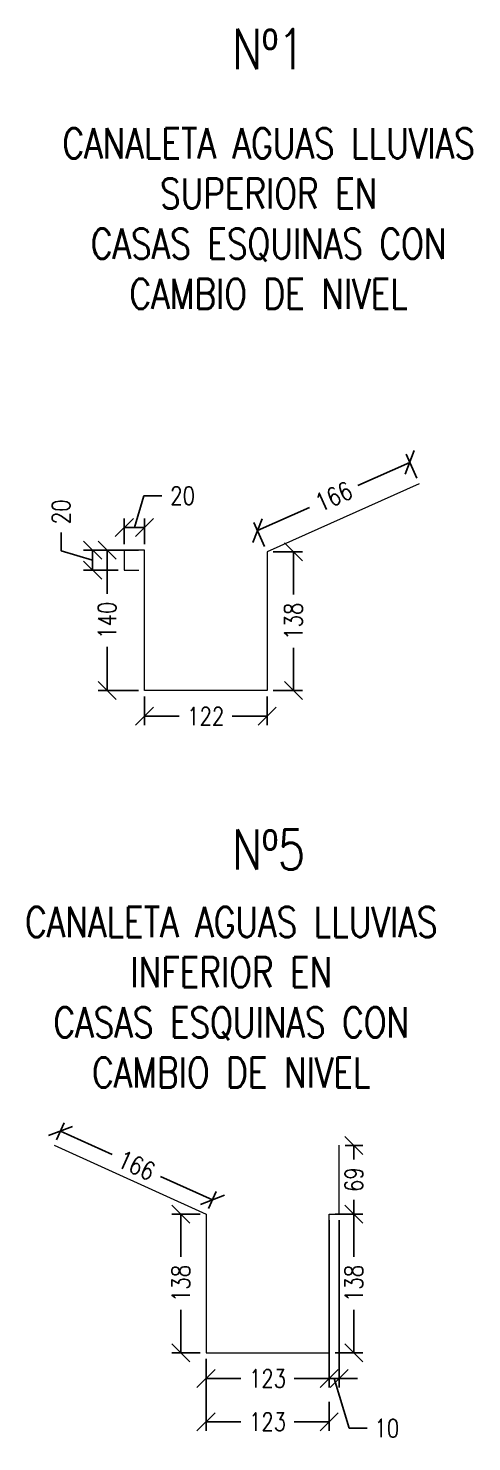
# Model space of a CAD drawing. Header units: metres. Extents: x -2 to 612, y -64 to 156.
# Drawn here: x 504.607 to 505.049, y 12.067 to 13.476 of the extents above; entities that cross this region are included whole.
import ezdxf

# ---------------------------------------------------------------- set-up
doc = ezdxf.new("R2010")
doc.units = ezdxf.units.M
doc.header["$LTSCALE"] = 5
doc.header["$MEASUREMENT"] = 0
doc.layers.get('0').update_dxf_attribs({"color": 30})
doc.layers.get('DEFPOINTS').update_dxf_attribs({"color": 210})
for name, color, linetype, lineweight in [('A-ANNO-DIMS', 3, 'Continuous', 18), ('A-ANNO-SYMB', 3, 'Continuous', 18), ('A-ANNO-TEXT', 3, 'Continuous', 18)]:
    doc.layers.add(name, color=color, linetype=linetype, lineweight=lineweight)
doc.styles.add('E-ROMANS', font='romans.shx', dxfattribs={"width": 0.8})
doc.dimstyles.new('E-0010_TICK_18', dxfattribs={"dimscale": 0.001, "dimtxt": 18, "dimasz": 18, "dimexe": 9, "dimexo": 6, "dimgap": 9, "dimtad": 0, "dimdec": 0, "dimlfac": 1000, "dimzin": 0, "dimdsep": 46, "dimtxsty": 'E-ROMANS', "dimblk": 'OBLIQUE', "dimcen": 9, "dimclrd": 256, "dimclre": 256, "dimclrt": 256, "dimadec": 0, "dimazin": 0, "dimtfac": 1, "dimtdec": 0, "dimtmove": 1, "dimatfit": 3, "dimldrblk": 'OPEN90', "dimfxl": 1, "dimtfill": 1, "dimtolj": 1, "dimtzin": 0, "dimarcsym": 0})

# ---------------------------------------------------------------- blocks, each defined once
blk = doc.blocks.new('_Oblique')
at = {"color": 0, "linetype": 'ByBlock', "lineweight": -2}
blk.add_line((-0.5, -0.5), (0.5, 0.5), dxfattribs=at)
blk = doc.blocks.new('*D1101')
at = {"layer": 'A-ANNO-DIMS', "lineweight": -2, "transparency": 16777216}
for p, q in [((504.9231, 12.3628), (504.9407, 12.3628)), ((504.9317, 12.3628), (504.9317, 12.3486)), ((504.9317, 12.2943), (504.9317, 12.3086)), ((504.9231, 12.2943), (504.9407, 12.2943))]:
    blk.add_line(p, q, dxfattribs=at)
at = {"layer": 'DEFPOINTS', "color": 0, "transparency": 16777216}
for p in [(504.9171, 12.3628), (504.9171, 12.2943), (504.9317, 12.2943)]:
    blk.add_point(p, dxfattribs=at)
at = {"layer": 'A-ANNO-DIMS', "lineweight": -2, "transparency": 16777216, "xscale": 0.018, "yscale": 0.018, "zscale": 0.018}
for p, rotation in [((504.9317, 12.3628), 90), ((504.9317, 12.2943), 270)]:
    blk.add_blockref('_Oblique', p, dxfattribs=dict(at, rotation=rotation))
at = {"layer": 'A-ANNO-DIMS', "transparency": 16777216, "insert": (504.9317, 12.3286), "char_height": 0.018, "attachment_point": 5, "rotation": 90, "style": 'E-ROMANS', "bg_fill": 3, "box_fill_scale": 1.25, "bg_fill_color": 256, "bg_fill_true_color": 13158600, "bg_fill_transparency": 0}
blk.add_mtext('\\A1;69', dxfattribs=at)
blk = doc.blocks.new('_Open90')
at = {"color": 0, "linetype": 'ByBlock', "lineweight": -2}
for p, q in [((0, 0), (-1, 0)), ((-0.5, 0.5), (0, 0)), ((0, 0), (-0.5, -0.5))]:
    blk.add_line(p, q, dxfattribs=at)
blk = doc.blocks.new('*D1102')
at = {"layer": 'A-ANNO-DIMS', "lineweight": -2, "transparency": 16777216}
for p, q in [((504.9129, 12.2943), (504.9407, 12.2943)), ((504.9317, 12.2943), (504.9317, 12.2517)), ((504.9317, 12.1561), (504.9317, 12.1987)), ((504.9129, 12.1561), (504.9407, 12.1561))]:
    blk.add_line(p, q, dxfattribs=at)
at = {"layer": 'DEFPOINTS', "color": 0, "transparency": 16777216}
for p in [(504.9069, 12.2943), (504.9069, 12.1561), (504.9317, 12.1561)]:
    blk.add_point(p, dxfattribs=at)
at = {"layer": 'A-ANNO-DIMS', "lineweight": -2, "transparency": 16777216, "xscale": 0.018, "yscale": 0.018, "zscale": 0.018}
for p, rotation in [((504.9317, 12.2943), 90), ((504.9317, 12.1561), 270)]:
    blk.add_blockref('_Oblique', p, dxfattribs=dict(at, rotation=rotation))
at = {"layer": 'A-ANNO-DIMS', "transparency": 16777216, "insert": (504.9317, 12.2252), "char_height": 0.018, "attachment_point": 5, "rotation": 90, "style": 'E-ROMANS', "bg_fill": 3, "box_fill_scale": 1.25, "bg_fill_color": 256, "bg_fill_true_color": 13158600, "bg_fill_transparency": 0}
blk.add_mtext('\\A1;138', dxfattribs=at)
blk = doc.blocks.new('*D1103')
at = {"layer": 'A-ANNO-DIMS', "lineweight": -2, "transparency": 16777216}
for p, q in [((504.7781, 12.2943), (504.7501, 12.2943)), ((504.7591, 12.2943), (504.7591, 12.2517)), ((504.7591, 12.1561), (504.7591, 12.1987)), ((504.7781, 12.1561), (504.7501, 12.1561))]:
    blk.add_line(p, q, dxfattribs=at)
at = {"layer": 'DEFPOINTS', "color": 0, "transparency": 16777216}
for p in [(504.7591, 12.2943), (504.7841, 12.2943), (504.7841, 12.1561)]:
    blk.add_point(p, dxfattribs=at)
at = {"layer": 'A-ANNO-DIMS', "lineweight": -2, "transparency": 16777216, "xscale": 0.018, "yscale": 0.018, "zscale": 0.018}
for p, rotation in [((504.7591, 12.2943), 90), ((504.7591, 12.1561), 270)]:
    blk.add_blockref('_Oblique', p, dxfattribs=dict(at, rotation=rotation))
at = {"layer": 'A-ANNO-DIMS', "transparency": 16777216, "insert": (504.7591, 12.2252), "char_height": 0.018, "attachment_point": 5, "rotation": 90, "style": 'E-ROMANS', "bg_fill": 3, "box_fill_scale": 1.25, "bg_fill_color": 256, "bg_fill_true_color": 13158600, "bg_fill_transparency": 0}
blk.add_mtext('\\A1;138', dxfattribs=at)
blk = doc.blocks.new('*D1104')
at = {"layer": 'A-ANNO-DIMS', "lineweight": -2, "transparency": 16777216}
for p, q in [((504.6349, 12.3683), (504.6426, 12.3852)), ((504.6389, 12.377), (504.6906, 12.3537)), ((504.7905, 12.3085), (504.7388, 12.3319)), ((504.7866, 12.2998), (504.7942, 12.3167))]:
    blk.add_line(p, q, dxfattribs=at)
at = {"layer": 'DEFPOINTS', "color": 0, "transparency": 16777216}
for p in [(504.6389, 12.377), (504.6325, 12.3628), (504.7841, 12.2943)]:
    blk.add_point(p, dxfattribs=at)
at = {"layer": 'A-ANNO-DIMS', "lineweight": -2, "transparency": 16777216, "xscale": 0.018, "yscale": 0.018, "zscale": 0.018}
for p, rotation in [((504.6389, 12.377), 155.6855650715065), ((504.7905, 12.3085), 335.6855650715065)]:
    blk.add_blockref('_Oblique', p, dxfattribs=dict(at, rotation=rotation))
at = {"layer": 'A-ANNO-DIMS', "transparency": 16777216, "insert": (504.7147, 12.3428), "char_height": 0.018, "attachment_point": 5, "rotation": 335.6856, "style": 'E-ROMANS', "bg_fill": 3, "box_fill_scale": 1.25, "bg_fill_color": 256, "bg_fill_true_color": 13158600, "bg_fill_transparency": 0}
blk.add_mtext('\\A1;166', dxfattribs=at)
blk = doc.blocks.new('*D1105')
at = {"layer": 'A-ANNO-DIMS', "lineweight": -2, "transparency": 16777216}
for p, q in [((504.9069, 12.2883), (504.9069, 12.1214)), ((504.9171, 12.2883), (504.9171, 12.1214)), ((504.9069, 12.1304), (504.8889, 12.1304)), ((504.9069, 12.1304), (504.9171, 12.1304)), ((504.9069, 12.1304), (504.9171, 12.1304)), ((504.912, 12.1304), (504.9269, 12.0809)), ((504.9171, 12.1304), (504.9351, 12.1304)), ((504.9269, 12.0809), (504.9449, 12.0809))]:
    blk.add_line(p, q, dxfattribs=at)
at = {"layer": 'DEFPOINTS', "color": 0, "transparency": 16777216}
for p in [(504.9069, 12.2943), (504.9171, 12.2943), (504.9171, 12.1304)]:
    blk.add_point(p, dxfattribs=at)
at = {"layer": 'A-ANNO-DIMS', "lineweight": -2, "transparency": 16777216, "xscale": 0.018, "yscale": 0.018, "zscale": 0.018}
blk.add_blockref('_Oblique', (504.9069, 12.1304), dxfattribs=at)
at = {"layer": 'A-ANNO-DIMS', "lineweight": -2, "transparency": 16777216, "xscale": 0.018, "yscale": 0.018, "zscale": 0.018, "rotation": 180}
blk.add_blockref('_Oblique', (504.9171, 12.1304), dxfattribs=at)
at = {"layer": 'A-ANNO-DIMS', "transparency": 16777216, "insert": (504.9645, 12.0809), "char_height": 0.018, "attachment_point": 5, "style": 'E-ROMANS', "bg_fill": 3, "box_fill_scale": 1.25, "bg_fill_color": 256, "bg_fill_true_color": 13158600, "bg_fill_transparency": 0}
blk.add_mtext('\\A1;10', dxfattribs=at)
blk = doc.blocks.new('*D1106')
at = {"layer": 'A-ANNO-DIMS', "lineweight": -2, "transparency": 16777216}
for p, q in [((504.9944, 13.0279), (504.9837, 13.0518)), ((504.9874, 13.0436), (504.9356, 13.0204)), ((504.8355, 12.9756), (504.8873, 12.9988)), ((504.8426, 12.9599), (504.8318, 12.9838))]:
    blk.add_line(p, q, dxfattribs=at)
at = {"layer": 'DEFPOINTS', "color": 0, "transparency": 16777216}
for p in [(504.9874, 13.0436), (504.9969, 13.0224), (504.845, 12.9544)]:
    blk.add_point(p, dxfattribs=at)
at = {"layer": 'A-ANNO-DIMS', "lineweight": -2, "transparency": 16777216, "xscale": 0.018, "yscale": 0.018, "zscale": 0.018}
for p, rotation in [((504.9874, 13.0436), 24.11012340753416), ((504.8355, 12.9756), 204.1101234075342)]:
    blk.add_blockref('_Oblique', p, dxfattribs=dict(at, rotation=rotation))
at = {"layer": 'A-ANNO-DIMS', "transparency": 16777216, "insert": (504.9115, 13.0096), "char_height": 0.018, "attachment_point": 5, "rotation": 24.1101, "style": 'E-ROMANS', "bg_fill": 3, "box_fill_scale": 1.25, "bg_fill_color": 256, "bg_fill_true_color": 13158600, "bg_fill_transparency": 0}
blk.add_mtext('\\A1;166', dxfattribs=at)
blk = doc.blocks.new('*D1107')
at = {"layer": 'A-ANNO-DIMS', "lineweight": -2, "transparency": 16777216}
for p, q in [((504.851, 12.9544), (504.8803, 12.9544)), ((504.8713, 12.9544), (504.8713, 12.9118)), ((504.8713, 12.8162), (504.8713, 12.8588)), ((504.851, 12.8162), (504.8803, 12.8162))]:
    blk.add_line(p, q, dxfattribs=at)
at = {"layer": 'DEFPOINTS', "color": 0, "transparency": 16777216}
for p in [(504.845, 12.9544), (504.845, 12.8162), (504.8713, 12.8162)]:
    blk.add_point(p, dxfattribs=at)
at = {"layer": 'A-ANNO-DIMS', "lineweight": -2, "transparency": 16777216, "xscale": 0.018, "yscale": 0.018, "zscale": 0.018}
for p, rotation in [((504.8713, 12.9544), 90), ((504.8713, 12.8162), 270)]:
    blk.add_blockref('_Oblique', p, dxfattribs=dict(at, rotation=rotation))
at = {"layer": 'A-ANNO-DIMS', "transparency": 16777216, "insert": (504.8713, 12.8853), "char_height": 0.018, "attachment_point": 5, "rotation": 90, "style": 'E-ROMANS', "bg_fill": 3, "box_fill_scale": 1.25, "bg_fill_color": 256, "bg_fill_true_color": 13158600, "bg_fill_transparency": 0}
blk.add_mtext('\\A1;138', dxfattribs=at)
blk = doc.blocks.new('*D1108')
at = {"layer": 'A-ANNO-DIMS', "lineweight": -2, "transparency": 16777216}
for p, q in [((504.7226, 12.8102), (504.7226, 12.7815)), ((504.845, 12.8102), (504.845, 12.7815)), ((504.7226, 12.7905), (504.7573, 12.7905)), ((504.845, 12.7905), (504.8103, 12.7905))]:
    blk.add_line(p, q, dxfattribs=at)
at = {"layer": 'DEFPOINTS', "color": 0, "transparency": 16777216}
for p in [(504.7226, 12.8162), (504.845, 12.8162), (504.7226, 12.7905)]:
    blk.add_point(p, dxfattribs=at)
at = {"layer": 'A-ANNO-DIMS', "lineweight": -2, "transparency": 16777216, "xscale": 0.018, "yscale": 0.018, "zscale": 0.018, "rotation": 180}
blk.add_blockref('_Oblique', (504.7226, 12.7905), dxfattribs=at)
at = {"layer": 'A-ANNO-DIMS', "lineweight": -2, "transparency": 16777216, "xscale": 0.018, "yscale": 0.018, "zscale": 0.018}
blk.add_blockref('_Oblique', (504.845, 12.7905), dxfattribs=at)
at = {"layer": 'A-ANNO-DIMS', "transparency": 16777216, "insert": (504.7838, 12.7905), "char_height": 0.018, "attachment_point": 5, "style": 'E-ROMANS', "bg_fill": 3, "box_fill_scale": 1.25, "bg_fill_color": 256, "bg_fill_true_color": 13158600, "bg_fill_transparency": 0}
blk.add_mtext('\\A1;122', dxfattribs=at)
blk = doc.blocks.new('*D1109')
at = {"layer": 'A-ANNO-DIMS', "lineweight": -2, "transparency": 16777216}
for p, q in [((504.7166, 12.9562), (504.6764, 12.9562)), ((504.6854, 12.9562), (504.6854, 12.9127)), ((504.6854, 12.8162), (504.6854, 12.8597)), ((504.7166, 12.8162), (504.6764, 12.8162))]:
    blk.add_line(p, q, dxfattribs=at)
at = {"layer": 'DEFPOINTS', "color": 0, "transparency": 16777216}
for p in [(504.6854, 12.9562), (504.7226, 12.9562), (504.7226, 12.8162)]:
    blk.add_point(p, dxfattribs=at)
at = {"layer": 'A-ANNO-DIMS', "lineweight": -2, "transparency": 16777216, "xscale": 0.018, "yscale": 0.018, "zscale": 0.018}
for p, rotation in [((504.6854, 12.9562), 90), ((504.6854, 12.8162), 270)]:
    blk.add_blockref('_Oblique', p, dxfattribs=dict(at, rotation=rotation))
at = {"layer": 'A-ANNO-DIMS', "transparency": 16777216, "insert": (504.6854, 12.8862), "char_height": 0.018, "attachment_point": 5, "rotation": 90, "style": 'E-ROMANS', "bg_fill": 3, "box_fill_scale": 1.25, "bg_fill_color": 256, "bg_fill_true_color": 13158600, "bg_fill_transparency": 0}
blk.add_mtext('\\A1;140', dxfattribs=at)
blk = doc.blocks.new('*D1110')
at = {"layer": 'A-ANNO-DIMS', "lineweight": -2, "transparency": 16777216}
for p, q in [((504.6395, 12.9556), (504.6395, 12.9736)), ((504.671, 12.9462), (504.6395, 12.9556)), ((504.6966, 12.9562), (504.662, 12.9562)), ((504.671, 12.9562), (504.671, 12.9362)), ((504.6966, 12.9362), (504.662, 12.9362))]:
    blk.add_line(p, q, dxfattribs=at)
at = {"layer": 'DEFPOINTS', "color": 0, "transparency": 16777216}
for p in [(504.7026, 12.9562), (504.671, 12.9362), (504.7026, 12.9362)]:
    blk.add_point(p, dxfattribs=at)
at = {"layer": 'A-ANNO-DIMS', "lineweight": -2, "transparency": 16777216, "xscale": 0.018, "yscale": 0.018, "zscale": 0.018}
for p, rotation in [((504.671, 12.9562), 90), ((504.671, 12.9362), 270)]:
    blk.add_blockref('_Oblique', p, dxfattribs=dict(at, rotation=rotation))
at = {"layer": 'A-ANNO-DIMS', "transparency": 16777216, "insert": (504.6395, 12.9943), "char_height": 0.018, "attachment_point": 5, "rotation": 90, "style": 'E-ROMANS', "bg_fill": 3, "box_fill_scale": 1.25, "bg_fill_color": 256, "bg_fill_true_color": 13158600, "bg_fill_transparency": 0}
blk.add_mtext('\\A1;20', dxfattribs=at)
blk = doc.blocks.new('*D107')
at = {"layer": 'A-ANNO-DIMS', "lineweight": -2, "transparency": 16777216}
for p, q in [((504.7126, 12.9788), (504.722, 13.0103)), ((504.722, 13.0103), (504.74, 13.0103)), ((504.7026, 12.9622), (504.7026, 12.9878)), ((504.7026, 12.9788), (504.7226, 12.9788)), ((504.7226, 12.9622), (504.7226, 12.9878))]:
    blk.add_line(p, q, dxfattribs=at)
at = {"layer": 'DEFPOINTS', "color": 0, "transparency": 16777216}
for p in [(504.7226, 12.9788), (504.7026, 12.9562), (504.7226, 12.9562)]:
    blk.add_point(p, dxfattribs=at)
at = {"layer": 'A-ANNO-DIMS', "lineweight": -2, "transparency": 16777216, "xscale": 0.018, "yscale": 0.018, "zscale": 0.018, "rotation": 180}
blk.add_blockref('_Oblique', (504.7026, 12.9788), dxfattribs=at)
at = {"layer": 'A-ANNO-DIMS', "lineweight": -2, "transparency": 16777216, "xscale": 0.018, "yscale": 0.018, "zscale": 0.018}
blk.add_blockref('_Oblique', (504.7226, 12.9788), dxfattribs=at)
at = {"layer": 'A-ANNO-DIMS', "transparency": 16777216, "insert": (504.7607, 13.0103), "char_height": 0.018, "attachment_point": 5, "style": 'E-ROMANS', "bg_fill": 3, "box_fill_scale": 1.25, "bg_fill_color": 256, "bg_fill_true_color": 13158600, "bg_fill_transparency": 0}
blk.add_mtext('\\A1;20', dxfattribs=at)
blk = doc.blocks.new('*D1118')
at = {"layer": 'A-ANNO-DIMS', "lineweight": -2, "transparency": 16777216}
for p, q in [((504.7841, 12.1501), (504.7841, 12.0783)), ((504.9069, 12.107), (504.9069, 12.0783)), ((504.7841, 12.0873), (504.819, 12.0873)), ((504.9069, 12.0873), (504.872, 12.0873))]:
    blk.add_line(p, q, dxfattribs=at)
at = {"layer": 'DEFPOINTS', "color": 0, "transparency": 16777216}
for p in [(504.7841, 12.1561), (504.9069, 12.113), (504.7841, 12.0873)]:
    blk.add_point(p, dxfattribs=at)
at = {"layer": 'A-ANNO-DIMS', "lineweight": -2, "transparency": 16777216, "xscale": 0.018, "yscale": 0.018, "zscale": 0.018, "rotation": 180}
blk.add_blockref('_Oblique', (504.7841, 12.0873), dxfattribs=at)
at = {"layer": 'A-ANNO-DIMS', "lineweight": -2, "transparency": 16777216, "xscale": 0.018, "yscale": 0.018, "zscale": 0.018}
blk.add_blockref('_Oblique', (504.9069, 12.0873), dxfattribs=at)
at = {"layer": 'A-ANNO-DIMS', "transparency": 16777216, "insert": (504.8455, 12.0873), "char_height": 0.018, "attachment_point": 5, "style": 'E-ROMANS', "bg_fill": 3, "box_fill_scale": 1.25, "bg_fill_color": 256, "bg_fill_true_color": 13158600, "bg_fill_transparency": 0}
blk.add_mtext('\\A1;123', dxfattribs=at)
blk = doc.blocks.new('*D1119')
at = {"layer": 'A-ANNO-DIMS', "lineweight": -2, "transparency": 16777216}
for p, q in [((504.7841, 12.1501), (504.7841, 12.1214)), ((504.9069, 12.1501), (504.9069, 12.1214)), ((504.7841, 12.1304), (504.819, 12.1304)), ((504.9069, 12.1304), (504.872, 12.1304))]:
    blk.add_line(p, q, dxfattribs=at)
at = {"layer": 'DEFPOINTS', "color": 0, "transparency": 16777216}
for p in [(504.7841, 12.1561), (504.9069, 12.1561), (504.7841, 12.1304)]:
    blk.add_point(p, dxfattribs=at)
at = {"layer": 'A-ANNO-DIMS', "lineweight": -2, "transparency": 16777216, "xscale": 0.018, "yscale": 0.018, "zscale": 0.018, "rotation": 180}
blk.add_blockref('_Oblique', (504.7841, 12.1304), dxfattribs=at)
at = {"layer": 'A-ANNO-DIMS', "lineweight": -2, "transparency": 16777216, "xscale": 0.018, "yscale": 0.018, "zscale": 0.018}
blk.add_blockref('_Oblique', (504.9069, 12.1304), dxfattribs=at)
at = {"layer": 'A-ANNO-DIMS', "transparency": 16777216, "insert": (504.8455, 12.1304), "char_height": 0.018, "attachment_point": 5, "style": 'E-ROMANS', "bg_fill": 3, "box_fill_scale": 1.25, "bg_fill_color": 256, "bg_fill_true_color": 13158600, "bg_fill_transparency": 0}
blk.add_mtext('\\A1;123', dxfattribs=at)

msp = doc.modelspace()

# ---------------------------------------------------------------- linework, layer by layer
at = {"layer": 'A-ANNO-SYMB'}
for points in [[(504.9969, 13.02238), (504.84502, 12.95441), (504.84502, 12.81617), (504.72258, 12.81617), (504.72258, 12.95617), (504.70258, 12.95617), (504.70258, 12.93617), (504.71708, 12.93617)], [(504.63247, 12.36285), (504.78411, 12.29434), (504.78411, 12.1561), (504.90692, 12.1561), (504.90692, 12.29434), (504.91711, 12.29434), (504.91711, 12.36285), (504.91711, 12.36285)]]:
    msp.add_lwpolyline(points, dxfattribs=at)

# ---------------------------------------------------------------- texts
at = {"layer": 'A-ANNO-TEXT', "attachment_point": 2, "style": 'E-ROMANS'}
for s, insert, char_height in [('Nº1', (504.84663, 13.47569), 0.04), ('CANALETA AGUAS LLUVIAS\\PSUPERIOR EN\\PCASAS ESQUINAS CON \\PCAMBIO DE NIVEL', (504.84663, 13.37663), 0.03), ('Nº5', (504.84663, 12.67765), 0.04), ('CANALETA AGUAS LLUVIAS\\PINFERIOR EN\\PCASAS ESQUINAS CON \\PCAMBIO DE NIVEL', (504.80935, 12.60047), 0.03)]:
    msp.add_mtext(s, dxfattribs=dict(at, insert=insert, char_height=char_height))

# ---------------------------------------------------------------- next in the draw order: dimensions: what is measured, and where the dimension line sits
at = {"layer": 'A-ANNO-DIMS'}
dim = msp.add_aligned_dim(p1=(504.84502, 12.95441), p2=(504.9969, 13.02238), distance=0.02325, dimstyle='E-0010_TICK_18', dxfattribs=at)
dim.commit()
dim.dimension.update_dxf_attribs({"geometry": '*D1106', "text_midpoint": (504.91146, 13.00961)})
for base, p1, p2, picture, middle in [((504.93167, 12.29434), (504.91711, 12.36285), (504.91711, 12.29434), '*D1101', (504.93167, 12.32859)), ((504.75908, 12.29434), (504.78411, 12.1561), (504.78411, 12.29434), '*D1103', (504.75908, 12.22522))]:
    dim = msp.add_linear_dim(base=base, p1=p1, p2=p2, angle=90, dimstyle='E-0010_TICK_18', dxfattribs=at)
    dim.commit()
    dim.dimension.update_dxf_attribs({"geometry": picture, "text_midpoint": middle})

# ---------------------------------------------------------------- next in the draw order: dimensions: what is measured, and where the dimension line sits
for base, p1, p2, picture, middle in [((504.87132, 12.81617), (504.84502, 12.95441), (504.84502, 12.81617), '*D1107', (504.87132, 12.88529)), ((504.93167, 12.1561), (504.90692, 12.29434), (504.90692, 12.1561), '*D1102', (504.93167, 12.22522))]:
    dim = msp.add_linear_dim(base=base, p1=p1, p2=p2, angle=90, dimstyle='E-0010_TICK_18', dxfattribs=at)
    dim.commit()
    dim.dimension.update_dxf_attribs({"geometry": picture, "text_midpoint": middle})
dim = msp.add_aligned_dim(p1=(504.78411, 12.29434), p2=(504.63247, 12.36285), distance=-0.01557, dimstyle='E-0010_TICK_18', dxfattribs=at)
dim.commit()
dim.dimension.update_dxf_attribs({"geometry": '*D1104', "text_midpoint": (504.7147, 12.34278)})

# ---------------------------------------------------------------- next in the draw order: dimensions: what is measured, and where the dimension line sits
for base, p1, p2, picture, middle in [((504.72258, 12.79046), (504.84502, 12.81617), (504.72258, 12.81617), '*D1108', (504.7838, 12.79046)), ((504.91711, 12.13038), (504.90692, 12.29434), (504.91711, 12.29434), '*D1105', (504.95386, 12.08088))]:
    dim = msp.add_linear_dim(base=base, p1=p1, p2=p2, dimstyle='E-0010_TICK_18', dxfattribs=at)
    dim.commit()
    dim.dimension.update_dxf_attribs({"geometry": picture, "text_midpoint": middle})

# ---------------------------------------------------------------- next in the draw order: dimensions: what is measured, and where the dimension line sits
dim = msp.add_linear_dim(base=(504.68538, 12.95617), p1=(504.72258, 12.81617), p2=(504.72258, 12.95617), angle=90, dimstyle='E-0010_TICK_18', dxfattribs=at)
dim.commit()
dim.dimension.update_dxf_attribs({"geometry": '*D1109', "text_midpoint": (504.68538, 12.88617)})
dim = msp.add_linear_dim(base=(504.78411, 12.08733), p1=(504.90692, 12.11304), p2=(504.78411, 12.1561), dimstyle='E-0010_TICK_18', dxfattribs=at)
dim.commit()
dim.dimension.update_dxf_attribs({"geometry": '*D1118', "text_midpoint": (504.84551, 12.08733)})

# ---------------------------------------------------------------- next in the draw order: dimensions: what is measured, and where the dimension line sits
dim = msp.add_linear_dim(base=(504.67101, 12.93617), p1=(504.70258, 12.95617), p2=(504.70258, 12.93617), angle=90, dimstyle='E-0010_TICK_18', dxfattribs=at)
dim.commit()
dim.dimension.update_dxf_attribs({"geometry": '*D1110', "text_midpoint": (504.63951, 12.98262)})
dim = msp.add_linear_dim(base=(504.78411, 12.13038), p1=(504.90692, 12.1561), p2=(504.78411, 12.1561), dimstyle='E-0010_TICK_18', dxfattribs=at)
dim.commit()
dim.dimension.update_dxf_attribs({"geometry": '*D1119', "text_midpoint": (504.84551, 12.13038)})

# ---------------------------------------------------------------- next in the draw order: dimensions: what is measured, and where the dimension line sits
dim = msp.add_linear_dim(base=(504.72258, 12.97884), p1=(504.70258, 12.95617), p2=(504.72258, 12.95617), dimstyle='E-0010_TICK_18', dxfattribs=at)
dim.commit()
dim.dimension.update_dxf_attribs({"geometry": '*D107', "text_midpoint": (504.74903, 13.01034)})

doc.saveas('drawing.dxf')
